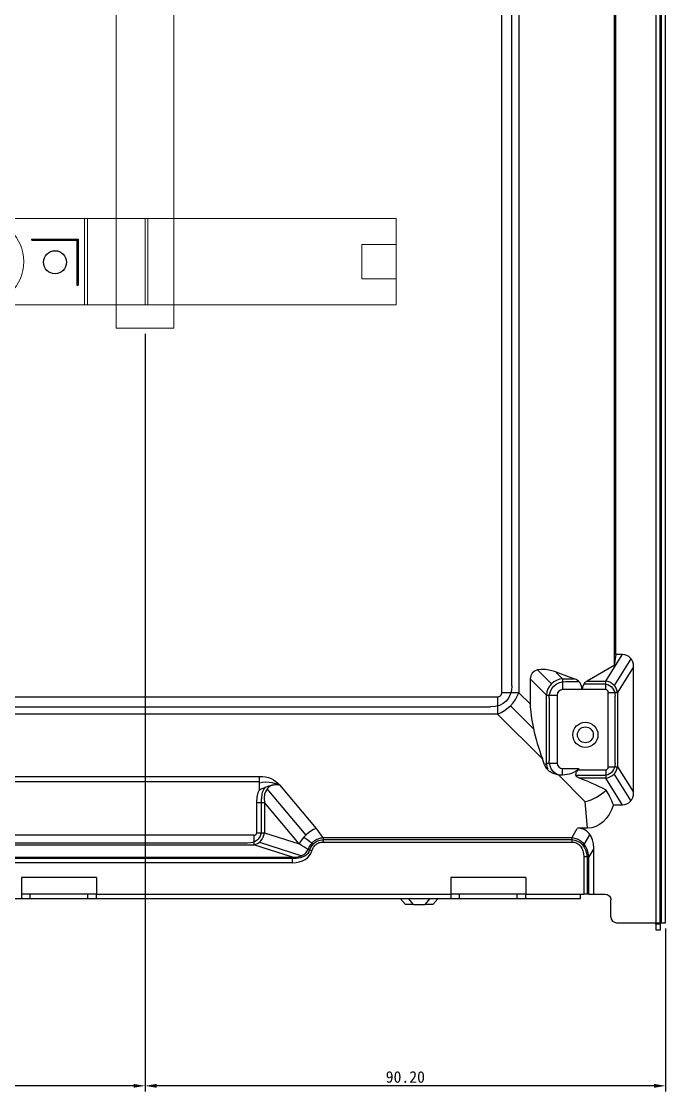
# Model space of a CAD drawing. Header units: millimetres. Extents: x 88 to 1316, y -3115 to -2187.
# Drawn here: x 1204 to 1315.7, y -2941.4 to -2756 of the extents above; entities that cross this region are included whole.
import ezdxf

# ---------------------------------------------------------------- set-up
doc = ezdxf.new("R2010")
doc.units = ezdxf.units.MM
doc.header["$LTSCALE"] = 46.255
doc.header["$PDMODE"] = 3
doc.header["$PDSIZE"] = 0.3125
doc.layers.get('0').update_dxf_attribs({"linetype": 'CONTINUOUS'})
doc.layers.get('Defpoints').update_dxf_attribs({"linetype": 'CONTINUOUS'})
doc.layers.add('1', color=7, linetype='CONTINUOUS', true_color=0xffffff)
doc.styles.get("Standard").update_dxf_attribs({"font": 'simfang.ttf'})
doc.dimstyles.new('002', dxfattribs={"dimscale": 0, "dimtxt": 2, "dimasz": 2, "dimexe": 1, "dimexo": 1, "dimgap": 0.5, "dimtad": 1, "dimzin": 0, "dimdsep": 46, "dimtxsty": 'Standard', "dimcen": 1, "dimclrd": 2, "dimclre": 2, "dimclrt": 5, "dimadec": 0, "dimazin": 0, "dimtp": 0.01, "dimtm": 0.01, "dimtfac": 1, "dimtofl": 0, "dimtmove": 0, "dimatfit": 3, "dimldrblk": 'CLOSED', "dimfxl": 1, "dimtolj": 1, "dimtzin": 0, "dimarcsym": 1})

# ---------------------------------------------------------------- blocks, each defined once
blk = doc.blocks.new('A$Cd3f30c15')
at = {"color": 3, "lineweight": 5}
for p, q in [((1082, 15), (0, 15)), ((1028, 15), (1028, 0)), ((1028.5, 15), (1028.5, 0)), ((1038.5, 15), (1038.5, 0)), ((1039, 15), (1039, 0)), ((1082, 15), (1082, 0)), ((1082, 10.5), (1076.08, 10.5)), ((1076.08, 10.5), (1076.08, 4.5)), ((1082, 4.5), (1076.08, 4.5)), ((1082, 0), (0, 0))]:
    blk.add_line(p, q, dxfattribs=at)
blk.add_circle((1010, 7.5), 7.5, dxfattribs=at)
blk = doc.blocks.new('0001')
at = {"color": 1, "lineweight": 5}
for p, q in [((358.97, -2809.12), (358.97, -2305.12)), ((368.97, -2809.12), (368.97, -2305.12)), ((358.97, -2809.12), (368.97, -2809.12))]:
    blk.add_line(p, q, dxfattribs=at)
blk = doc.blocks.new('*D458')
at = {"color": 2, "lineweight": -2, "transparency": 16777216}
for p, q in [((1225.47, -2810.12), (1225.47, -2941.44)), ((1315.67, -2913.18), (1315.67, -2941.44)), ((1313.67, -2940.44), (1227.47, -2940.44))]:
    blk.add_line(p, q, dxfattribs=at)
at = {"color": 2, "lineweight": 5, "transparency": 16777216}
for points in [[(1227.47, -2940.11), (1227.47, -2940.78), (1225.47, -2940.44)], [(1313.67, -2940.11), (1313.67, -2940.78), (1315.67, -2940.44)]]:
    blk.add_solid(points, dxfattribs=at)
at = {"layer": 'Defpoints', "color": 0, "lineweight": 5, "transparency": 16777216}
for p in [(1225.47, -2809.12), (1315.67, -2912.18), (1225.47, -2940.44)]:
    blk.add_point(p, dxfattribs=at)
at = {"color": 5, "lineweight": 5, "transparency": 16777216, "insert": (1270.57, -2938.92), "char_height": 2, "attachment_point": 5}
blk.add_mtext('\\A1;90.20', dxfattribs=at)
blk = doc.blocks.new('_CLOSED')
at = {"color": 0, "linetype": 'ByBlock'}
for p, q in [((0, 0), (-1, 0.167)), ((-1, 0.167), (-1, -0.167)), ((-1, -0.167), (0, 0)), ((-1, 0), (0, 0))]:
    blk.add_line(p, q, dxfattribs=at)
blk = doc.blocks.new('*D459')
at = {"color": 2, "lineweight": -2, "transparency": 16777216}
for p, q in [((1045.47, -2810.12), (1045.47, -2941.44)), ((1225.47, -2810.12), (1225.47, -2941.44)), ((1223.47, -2940.44), (1047.47, -2940.44))]:
    blk.add_line(p, q, dxfattribs=at)
at = {"color": 2, "lineweight": 5, "transparency": 16777216}
for points in [[(1047.47, -2940.11), (1047.47, -2940.78), (1045.47, -2940.44)], [(1223.47, -2940.11), (1223.47, -2940.78), (1225.47, -2940.44)]]:
    blk.add_solid(points, dxfattribs=at)
at = {"layer": 'Defpoints', "color": 0, "lineweight": 5, "transparency": 16777216}
for p in [(1045.47, -2809.12), (1225.47, -2809.12), (1045.47, -2940.44)]:
    blk.add_point(p, dxfattribs=at)
at = {"color": 5, "lineweight": 5, "transparency": 16777216, "insert": (1135.47, -2938.92), "char_height": 2, "attachment_point": 5}
blk.add_mtext('\\A1;180.00', dxfattribs=at)

msp = doc.modelspace()

# ---------------------------------------------------------------- linework, layer by layer
at = {"layer": '1', "color": 7, "linetype": 'Continuous'}
for p, q in [((1313.966, -2210.619), (1313.966, -2912.179)), ((1314.716, -2912.179), (1314.716, -2210.619)), ((1314.916, -2210.935), (1314.916, -2912.179)), ((1315.666, -2912.179), (1315.666, -2210.935)), ((1306.748, -2223.054), (1306.748, -2867.592)), ((1307.033, -2865.712), (1307.033, -2222.319)), ((1287.264, -2872.33), (1287.264, -2249.872)), ((1290.234, -2249.872), (1290.234, -2872.33)), ((1289.004, -2871.1), (1289.004, -2251.715)), ((1205.866, -2793.919), (1205.866, -2793.719)), ((1205.866, -2793.719), (1213.866, -2793.719)), ((1205.866, -2793.919), (1213.666, -2793.919)), ((1213.666, -2793.919), (1213.666, -2801.719)), ((1213.866, -2793.719), (1213.866, -2801.719)), ((1213.666, -2801.719), (1213.866, -2801.719)), ((1305.29, -2870.302), (1308.157, -2865.754)), ((1307.033, -2865.712), (1306.748, -2867.592)), ((1309.648, -2866.468), (1306.756, -2871.055)), ((1308.184, -2865.712), (1307.033, -2865.712)), ((1295.894, -2870.791), (1293.511, -2868.408)), ((1296.64, -2868.718), (1299.888, -2869.9)), ((1296.675, -2868.753), (1297.822, -2869.9)), ((1306.748, -2867.592), (1302.054, -2870.302)), ((1310.098, -2867.86), (1307.329, -2872.253)), ((1310.125, -2889.621), (1310.125, -2867.818)), ((1292.207, -2869.923), (1292.207, -2874.304)), ((1295.003, -2872.719), (1292.243, -2869.959)), ((1297.822, -2869.9), (1299.838, -2869.9)), ((1297.822, -2869.9), (1297.822, -2871.779)), ((1298.301, -2870.379), (1300.582, -2870.379)), ((1301.566, -2870.793), (1305.29, -2870.793)), ((1302.104, -2870.302), (1305.29, -2870.302)), ((1305.29, -2871.774), (1305.29, -2870.302)), ((1290.234, -2872.33), (1287.264, -2872.33)), ((1290.234, -2872.33), (1292.172, -2874.268)), ((1295.003, -2884.52), (1295.003, -2872.719)), ((1295.003, -2872.719), (1296.882, -2872.719)), ((1296.882, -2872.719), (1296.882, -2884.52)), ((1301.154, -2871.779), (1297.822, -2871.779)), ((1301.204, -2871.774), (1301.204, -2871.779)), ((1305.29, -2871.774), (1301.254, -2871.774)), ((1305.731, -2885.186), (1305.731, -2872.253)), ((1305.731, -2872.253), (1307.329, -2872.253)), ((1307.329, -2872.253), (1307.329, -2885.186)), ((1189.326, -2873.038), (1286.557, -2873.038)), ((1286.557, -2873.038), (1286.557, -2876.007)), ((1288.79, -2874.563), (1292.736, -2878.509)), ((1295.482, -2873.198), (1295.482, -2884.041)), ((1306.922, -2884.54), (1306.922, -2872.899)), ((1189.464, -2874.777), (1285.332, -2874.777)), ((1286.557, -2876.007), (1189.775, -2876.007)), ((1294.276, -2883.726), (1286.557, -2876.007)), ((1294.698, -2884.825), (1294.312, -2883.762)), ((1294.734, -2884.789), (1295.003, -2884.52)), ((1295.003, -2884.52), (1296.882, -2884.52)), ((1297.822, -2886.588), (1297.822, -2885.46)), ((1297.822, -2885.46), (1300.593, -2885.46)), ((1300.552, -2885.665), (1305.29, -2885.665)), ((1305.29, -2885.665), (1305.29, -2887.137)), ((1305.731, -2885.186), (1307.329, -2885.186)), ((1307.329, -2885.186), (1310.098, -2889.579)), ((1191.081, -2886.811), (1245.284, -2886.811)), ((1245.284, -2889.144), (1245.284, -2886.811)), ((1301.697, -2891.148), (1297.148, -2886.598)), ((1305.29, -2886.646), (1300.172, -2886.646)), ((1305.29, -2887.137), (1300.776, -2887.137)), ((1308.157, -2891.685), (1305.29, -2887.137)), ((1309.648, -2890.971), (1306.756, -2886.384)), ((1245.284, -2887.777), (701.966, -2887.777)), ((1253.358, -2896.98), (1246.631, -2888.962)), ((1248.76, -2888.275), (1255.103, -2895.834)), ((1245.637, -2896.59), (1245.637, -2890.709)), ((1302.13, -2895.727), (1301.737, -2891.233)), ((1244.844, -2896.59), (1244.844, -2891.316)), ((1244.844, -2891.316), (1246.146, -2891.316)), ((1252.192, -2898.521), (1246.146, -2891.316)), ((1246.146, -2891.316), (1246.146, -2896.59)), ((1306.612, -2891.727), (1308.184, -2891.727)), ((1244.844, -2896.59), (1246.146, -2896.59)), ((1246.146, -2896.59), (1252.192, -2898.521)), ((1299.406, -2897.484), (1300.366, -2895.821)), ((1302.135, -2895.777), (1300.391, -2895.777)), ((1244.3, -2897.022), (159.632, -2897.022)), ((159.632, -2898.664), (1244.3, -2898.664)), ((160.69, -2898.326), (1243.242, -2898.326)), ((1244.3, -2897.022), (1244.3, -2898.664)), ((1251.011, -2900.807), (1244.3, -2898.664)), ((1245.292, -2898.216), (1252.628, -2900.559)), ((1299.406, -2897.484), (1256.328, -2897.484)), ((1256.328, -2897.484), (1256.328, -2898.191)), ((1256.328, -2897.777), (1299.406, -2897.777)), ((1256.328, -2898.191), (1299.406, -2898.191)), ((1299.406, -2897.484), (1299.406, -2898.191)), ((1301.584, -2898.624), (1302.554, -2896.945)), ((1254.395, -2899.706), (1253.675, -2899.494)), ((1303.203, -2899.295), (1302.362, -2900.751)), ((1303.228, -2907.219), (1303.228, -2899.251)), ((152.299, -2901.006), (1251.633, -2901.006)), ((152.92, -2900.807), (1251.011, -2900.807)), ((1251.011, -2901.773), (152.92, -2901.773)), ((1251.011, -2901.773), (1251.011, -2900.807)), ((1301.496, -2900.751), (1301.496, -2907.169)), ((1302.362, -2900.751), (1301.496, -2900.751)), ((1302.073, -2900.751), (1302.073, -2907.169)), ((1302.362, -2907.169), (1302.362, -2900.751)), ((1217.066, -2904.319), (1204.066, -2904.319)), ((1204.066, -2904.319), (1204.066, -2907.219)), ((1217.066, -2904.319), (1217.066, -2907.219)), ((1278.466, -2904.319), (1278.466, -2907.219)), ((1291.466, -2904.319), (1278.466, -2904.319)), ((1291.466, -2904.319), (1291.466, -2907.219)), ((1204.066, -2907.219), (1204.066, -2908.019)), ((1205.566, -2907.219), (1204.066, -2907.219)), ((1205.566, -2908.019), (1205.566, -2907.219)), ((1215.566, -2907.219), (1205.566, -2907.219)), ((1215.566, -2908.019), (1215.566, -2907.219)), ((1217.066, -2907.219), (1215.566, -2907.219)), ((1217.066, -2908.019), (1217.066, -2907.219)), ((1217.117, -2907.219), (1278.415, -2907.219)), ((1278.466, -2907.219), (1278.466, -2908.019)), ((1279.966, -2907.219), (1278.466, -2907.219)), ((1289.966, -2907.219), (1279.966, -2907.219)), ((1279.966, -2908.019), (1279.966, -2907.219)), ((1291.466, -2907.219), (1289.966, -2907.219)), ((1289.966, -2908.019), (1289.966, -2907.219)), ((1291.466, -2908.019), (1291.466, -2907.219)), ((1291.516, -2907.219), (1300.816, -2907.219)), ((1300.866, -2907.219), (1300.866, -2908.019)), ((1300.866, -2907.219), (1301.496, -2907.219)), ((1302.362, -2907.219), (1301.496, -2907.219)), ((1302.362, -2907.219), (1303.228, -2907.219)), ((1303.228, -2907.219), (1305.178, -2907.219)), ((1204.066, -2908.019), (1139.566, -2908.019)), ((1205.566, -2908.019), (1204.066, -2908.019)), ((1215.566, -2908.019), (1205.566, -2908.019)), ((1217.066, -2908.019), (1215.566, -2908.019)), ((1278.466, -2908.019), (1217.066, -2908.019)), ((1269.754, -2908.019), (1270.593, -2909.019)), ((1271.972, -2909.019), (1270.593, -2909.019)), ((1271.94, -2908.981), (1271.165, -2908.058)), ((1271.972, -2909.019), (1273.96, -2909.019)), ((1275.339, -2909.019), (1273.96, -2909.019)), ((1274.767, -2908.058), (1273.992, -2908.981)), ((1275.339, -2909.019), (1276.178, -2908.019)), ((1279.966, -2908.019), (1278.466, -2908.019)), ((1289.966, -2908.019), (1279.966, -2908.019)), ((1291.466, -2908.019), (1289.966, -2908.019)), ((1300.866, -2908.019), (1291.466, -2908.019)), ((1306.178, -2911.179), (1306.178, -2908.219)), ((1307.178, -2912.179), (1313.966, -2912.179)), ((1313.966, -2912.179), (1314.716, -2912.179)), ((1313.966, -2912.419), (1313.966, -2912.179)), ((1313.966, -2912.419), (1313.966, -2913.419)), ((1313.966, -2913.419), (1314.766, -2913.419)), ((1314.716, -2912.419), (1314.016, -2912.419)), ((1314.716, -2912.179), (1314.916, -2912.179)), ((1314.766, -2912.419), (1314.766, -2912.179)), ((1314.766, -2913.419), (1314.766, -2912.419)), ((1314.916, -2912.179), (1315.666, -2912.179))]:
    msp.add_line(p, q, dxfattribs=at)
msp.add_circle((1209.866, -2797.719), 2, dxfattribs=at)
for centre, radius, start, end in [((1299.204, -2871.779), 2, 0.14467, 70), ((1302.904, -2871.774), 1.7, 120, 180), ((1307.178, -2911.179), 1, 180, 270)]:
    msp.add_arc(centre, radius, start, end, dxfattribs=at)
at = {"layer": '1', "color": 7, "linetype": 'Continuous', "extrusion": (0, 0, -1)}
for centre, radius, start, end in [((-1301.766, -2879.619), 2.175, 0, 180), ((-1301.766, -2879.619), 1.375, 0, 180), ((-1301.766, -2879.619), 2.175, 180, 0), ((-1301.766, -2879.619), 1.375, 180, 0), ((-1305.178, -2908.219), 1, 90, 180)]:
    msp.add_arc(centre, radius, start, end, dxfattribs=at)
at = {"layer": '1', "color": 7, "linetype": 'Continuous'}
for centre, major_axis, ratio, start_param, end_param in [((1307.784, -2868.252), (-1.42, -2.253), 0.8259647, 2.2227216, 3.6216632), ((1297.227, -2872.124), (-4.788, 3.05), 0.4937671, 5.1343996, 6.5879497), ((1297.947, -2872.843), (2.121, 2.121), 0.9676508, 0.8440213, 2.2975714), ((1305.199, -2872.352), (-1.861, 1.173), 0.9134058, 3.7935179, 5.1924595), ((1285.85, -2871.623), (3.677, 3.677), 0.7994081, 4.1887902, 5.2359878), ((1285.85, -2871.623), (-1.225, 1.225), 0.5773503, 2.6179939, 3.6651914), ((1297.947, -2872.843), (-0.795, 0.795), 0.8891265, 5.5564103, 7.0099604), ((1305.199, -2872.352), (-0.323, -0.512), 0.8259647, 2.2227216, 3.6216632), ((1296.416, -2882.189), (-3.476, 10.103), 0.2347806, 0.5987941, 1.6459917), ((1297.791, -2884.551), (-3.168, 0.702), 0.7047674, 0.4220106, 0.9007174), ((1297.947, -2884.396), (-2.121, 2.121), 0.9676508, 0.8440213, 1.1959752), ((1297.947, -2884.396), (-0.795, -0.795), 0.8891265, 5.5564103, 7.0099604), ((1293.85, -2879.623), (-6.369, 6.369), 0.5773503, 3.2247075, 3.2720162), ((1293.85, -2879.623), (-6.369, 6.369), 0.5773503, 3.2649467, 3.2720162), ((1305.199, -2885.087), (1.861, 1.173), 0.9134058, 4.2323184, 5.63126), ((1305.199, -2885.087), (-0.323, 0.512), 0.8259647, 2.6615221, 4.0604637), ((1310.467, -2896.24), (-15.004, 9.578), 0.2019062, 5.1847119, 5.5401171), ((1250.597, -2893.151), (4.017, -4.787), 0.6081204, 3.2719945, 3.7687236), ((1252.024, -2894.851), (-5.149, 6.136), 0.4743799, 5.8113526, 6.9103163), ((1301.733, -2887.506), (4.882, 2.277), 0.6461028, 4.4197558, 5.2118899), ((1302.497, -2896.24), (-1.625, 10.012), 0.5087565, 5.0958853, 5.4086427), ((1307.784, -2889.187), (-1.42, 2.253), 0.8259647, 2.6615221, 4.0604637), ((1242.765, -2896.049), (2.793, -0.892), 0.7503996, 5.1147219, 6.4454108), ((1244.191, -2896.504), (0.669, 2.096), 0.8827232, 3.5439255, 4.947579), ((1244.191, -2896.504), (0.635, -0.203), 0.7503996, 5.1147219, 6.5183754), ((1255.103, -2898.521), (-2.911, -2.443), 0.6081204, 4.2405563, 5.33952), ((1246.086, -2894.422), (-11.096, 7.444), 0.3670516, 3.8424898, 4.0445858), ((1298.84, -2901.151), (2.902, 5.027), 0.6546537, 5.4351232, 6.6445524), ((1246.086, -2897.109), (-9.654, 4.618), 0.1550403, 3.8853919, 4.1038928), ((1252.245, -2899.076), (-4.069, 2.729), 0.3670516, 4.4268618, 4.7830671), ((1298.263, -2902.151), (2.466, 4.271), 0.7705216, 5.4351232, 6.6445524), ((1250.317, -2898.46), (-3.347, 1.069), 0.626068, 1.9731292, 3.1582818), ((1250.317, -2898.46), (4.062, -1.297), 0.7503996, 5.1147219, 6.2998744)]:
    msp.add_ellipse(centre, major_axis=major_axis, ratio=ratio, start_param=start_param, end_param=end_param, dxfattribs=at)
at = {"layer": '1', "color": 7, "linetype": 'Continuous', "extrusion": (0, 0, -1)}
for centre, major_axis, ratio, start_param, end_param in [((1298.674, -2873.571), (-2.386, 2.386), 0.8891265, 5.5564103, 7.0099604), ((1304.581, -2873.333), (-1.42, -2.253), 0.8259647, 2.7976683, 4.0604637), ((1281.65, -2867.423), (-6.369, 6.369), 0.5773503, 2.6179939, 3.6644776), ((1298.674, -2883.668), (-2.386, -2.386), 0.8891265, 6.0279858, 7.0099604), ((1304.581, -2884.106), (-1.42, 2.253), 0.8259647, 2.2227216, 3.485517), ((1252.024, -2894.851), (5.814, -6.928), 0.6081204, 2.5144617, 2.8664297), ((1301.813, -2888.423), (-0.642, 7.34), 0.7057576, 2.0983688, 3.2032601), ((1297.685, -2903.151), (2.902, 5.027), 0.6546537, 5.9633556, 7.0296598), ((1298.263, -2902.151), (2.139, 3.704), 0.6546537, 5.9218182, 7.1312474), ((1251.156, -2898.728), (2.793, -0.892), 0.7503996, 6.2634774, 7.4516488)]:
    msp.add_ellipse(centre, major_axis=major_axis, ratio=ratio, start_param=start_param, end_param=end_param, dxfattribs=at)
at = {"layer": '1', "color": 7, "linetype": 'Continuous'}
for points, knots in [([(1300.643, -2885.46), (1300.359, -2885.91), (1299.852, -2886.149), (1298.867, -2886.469), (1298.345, -2886.55), (1297.822, -2886.588)], [0, 0, 0, 0, 0.5, 0.5, 1, 1, 1, 1]), ([(1300.726, -2887.137), (1300.603, -2887.092), (1300.484, -2887.038), (1300.308, -2886.918), (1300.243, -2886.861), (1300.157, -2886.742), (1300.13, -2886.684), (1300.101, -2886.559), (1300.1, -2886.491), (1300.124, -2886.336), (1300.154, -2886.247), (1300.259, -2886.017), (1300.35, -2885.876), (1300.464, -2885.716), (1300.483, -2885.69), (1300.502, -2885.665)], [0, 0, 0, 0, 0.2152999, 0.2152999, 0.3631362, 0.3631362, 0.471799, 0.471799, 0.5809621, 0.5809621, 0.719609, 0.719609, 0.9548428, 0.9548428, 1, 1, 1, 1]), ([(1245.284, -2886.811), (1245.999, -2886.811), (1246.708, -2886.938), (1247.914, -2887.456), (1248.356, -2887.866), (1248.76, -2888.275)], [0, 0, 0, 0, 0.5, 0.5, 1, 1, 1, 1]), ([(1297.113, -2886.563), (1297.015, -2886.549), (1296.918, -2886.532), (1296.515, -2886.447), (1296.218, -2886.347), (1295.763, -2886.116), (1295.585, -2885.998), (1295.436, -2885.865)], [0, 0, 0, 0, 0.1506836, 0.1506836, 0.6370118, 0.6370118, 1, 1, 1, 1]), ([(1245.284, -2889.144), (1245.485, -2889.033), (1245.695, -2888.936), (1246.157, -2888.748), (1246.41, -2888.659), (1247.022, -2888.439), (1247.392, -2888.309), (1248.04, -2888.225), (1248.311, -2888.225), (1248.633, -2888.258), (1248.689, -2888.265), (1248.75, -2888.274), (1248.755, -2888.274), (1248.76, -2888.275)], [0, 0, 0, 0, 0.187742, 0.187742, 0.4110669, 0.4110669, 0.7293154, 0.7293154, 0.9493831, 0.9493831, 0.9956848, 0.9956848, 1, 1, 1, 1]), ([(1245.302, -2887.922), (1245.994, -2887.722), (1246.777, -2887.746), (1247.927, -2887.982), (1248.347, -2888.117), (1248.751, -2888.272), (1248.755, -2888.273), (1248.759, -2888.275)], [0, 0, 0, 0, 0.6181076, 0.6181076, 0.9961815, 0.9961815, 1, 1, 1, 1]), ([(1256.328, -2897.484), (1256.032, -2897.506), (1255.736, -2897.569), (1255.188, -2897.775), (1254.931, -2897.918), (1254.477, -2898.268), (1254.276, -2898.477), (1253.93, -2898.948), (1253.786, -2899.216), (1253.675, -2899.494)], [0, 0, 0, 0, 0.2542466, 0.2542466, 0.5002833, 0.5002833, 0.7433582, 0.7433582, 1, 1, 1, 1]), ([(1253.963, -2899.579), (1254.025, -2899.422), (1254.098, -2899.269), (1254.455, -2898.644), (1254.868, -2898.24), (1255.667, -2897.878), (1255.995, -2897.804), (1256.328, -2897.784)], [0, 0, 0, 0, 0.1632432, 0.1632432, 0.6846453, 0.6846453, 1, 1, 1, 1]), ([(1254.395, -2899.706), (1254.46, -2899.484), (1254.553, -2899.266), (1254.792, -2898.892), (1254.936, -2898.728), (1255.268, -2898.465), (1255.461, -2898.361), (1255.876, -2898.224), (1256.104, -2898.191), (1256.328, -2898.191)], [0, 0, 0, 0, 0.263166, 0.263166, 0.5036691, 0.5036691, 0.7451353, 0.7451353, 1, 1, 1, 1])]:
    msp.add_open_spline(points, degree=3, knots=knots, dxfattribs=at)
msp.add_open_spline([(1297.822, -2886.588), (1297.585, -2886.606), (1297.346, -2886.596), (1297.113, -2886.563)], degree=3, dxfattribs=at)

# ---------------------------------------------------------------- block references
at = {"color": 3, "lineweight": 5}
for name, p in [('0001', (861.5, 0)), ('A$Cd3f30c15', (186.966, -2805.119))]:
    msp.add_blockref(name, p, dxfattribs=at)

# ---------------------------------------------------------------- dimensions: what is measured, and where the dimension line sits
for base, p1, p2, override, picture, middle in [((1045.466, -2940.442), (1225.466, -2809.119), (1045.466, -2809.119), {"dimscale": 1, "dimtmove": 1}, '*D459', (1135.466, -2938.925)), ((1225.466, -2940.442), (1315.666, -2912.179), (1225.466, -2809.119), {"dimscale": 1}, '*D458', (1270.566, -2938.925))]:
    dim = msp.add_linear_dim(base=base, p1=p1, p2=p2, dimstyle='002', override=override, dxfattribs=at)
    dim.commit()
    dim.dimension.update_dxf_attribs({"geometry": picture, "text_midpoint": middle})

doc.saveas('drawing.dxf')
